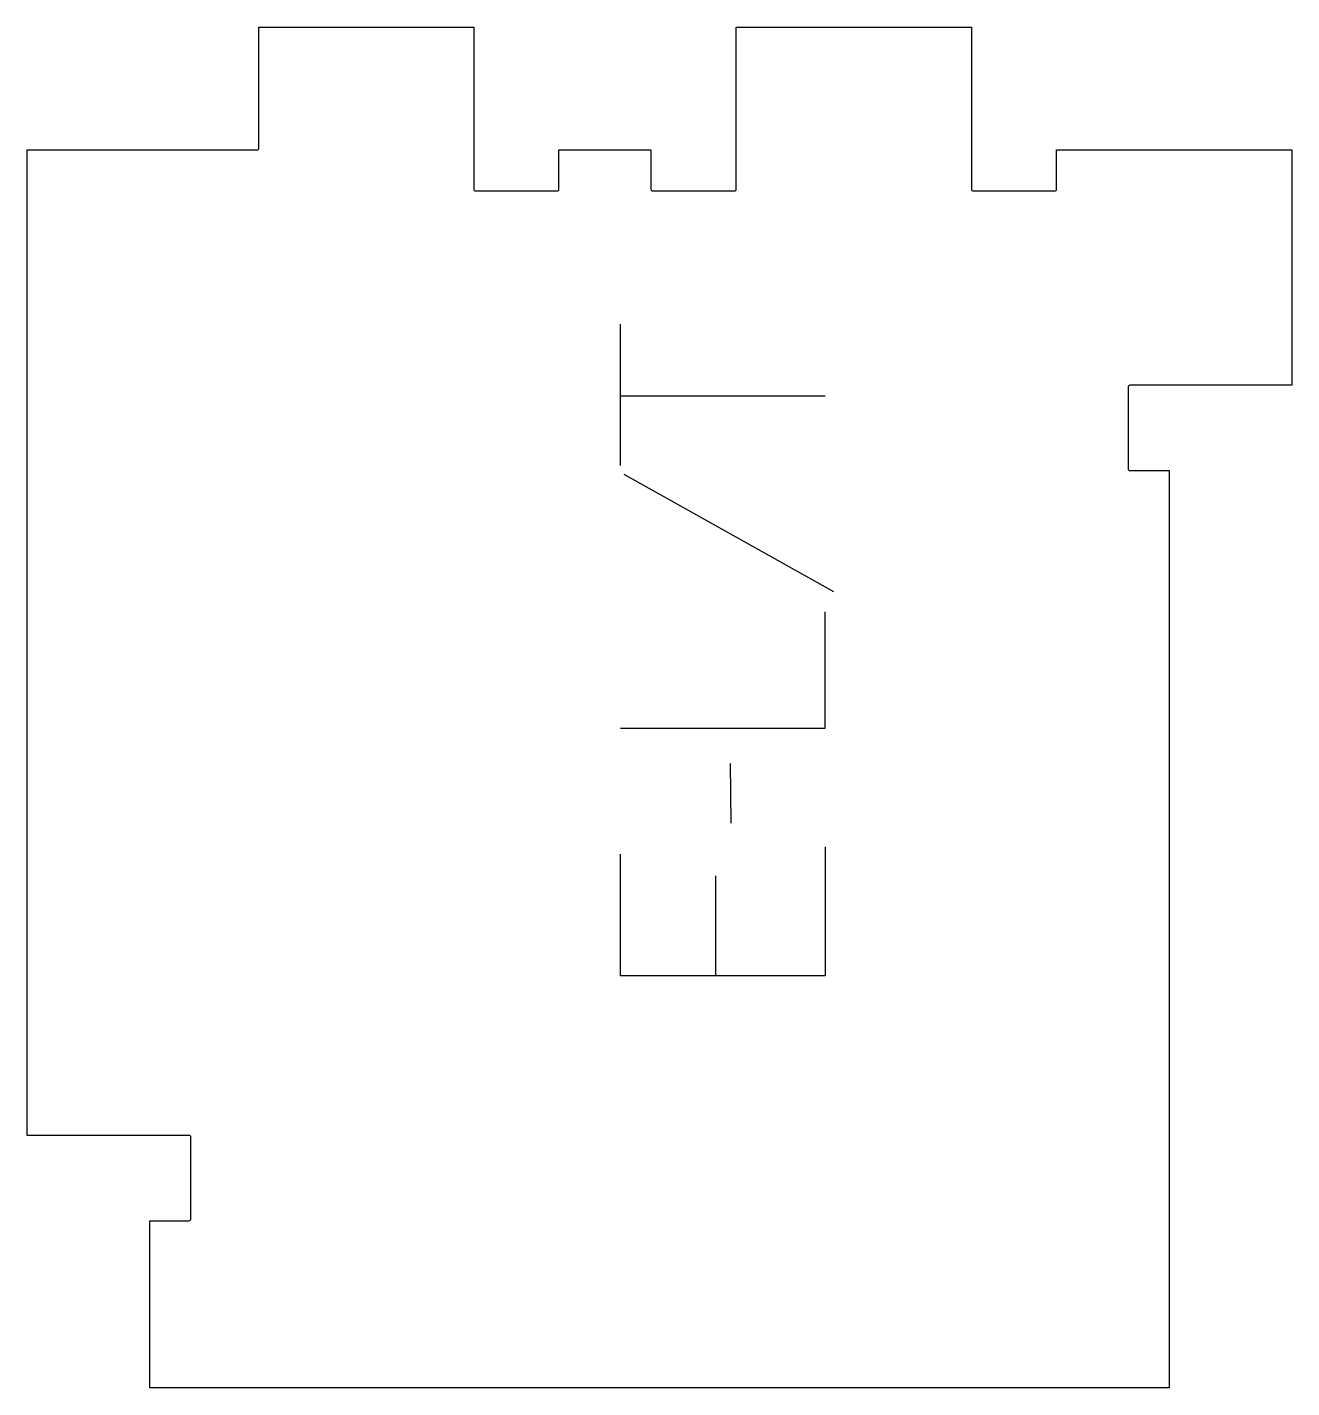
# Model space of a CAD drawing. Extents: x -87 to 98, y -97 to 103.
import ezdxf

# ---------------------------------------------------------------- set-up
doc = ezdxf.new("R2010")
doc.units = 0
doc.layers.add('1_ANYTOOL_1MMDEEP_LABELS_S', color=2, linetype='CONTINUOUS')
doc.layers.add('4_ANYTOOL_CUTTHROUGH_OUTSI', color=5, linetype='CONTINUOUS')

msp = doc.modelspace()

# ---------------------------------------------------------------- linework, layer by layer
at = {"layer": '1_ANYTOOL_1MMDEEP_LABELS_S'}
for p, q in [((-0.1, 38.28), (-0.1, 59.02)), ((-0.1, 48.52), (29.9, 48.52)), ((0.37, 36.99), (31.14, 19.81)), ((16.01, -5.39), (16.1, -14.18)), ((13.83, -21.89), (13.83, -36.55))]:
    msp.add_line(p, q, dxfattribs=at)
for points in [[(-0.1, -0.25), (29.9, -0.25), (29.9, 16.85)], [(29.9, -17.61), (29.9, -36.55), (-0.1, -36.55), (-0.1, -18.72)]]:
    msp.add_lwpolyline(points, dxfattribs=at)
at = {"layer": '4_ANYTOOL_CUTTHROUGH_OUTSI'}
msp.add_lwpolyline([(63.87, 78.8), (63.87, 84.55), (98.37, 84.55), (98.37, 50.05), (74.62, 50.05, 0.414214), (74.37, 49.8), (74.37, 37.8, 0.414214), (74.62, 37.55), (80.37, 37.55), (80.37, -96.95), (-69.13, -96.95), (-69.13, -72.45), (-63.38, -72.45, 0.414214), (-63.13, -72.2), (-63.13, -60.2, 0.414214), (-63.38, -59.95), (-87.13, -59.95), (-87.13, 84.55), (-53.38, 84.55, 0.414214), (-53.13, 84.8), (-53.13, 102.55), (-21.63, 102.55), (-21.63, 78.8, 0.414214), (-21.38, 78.55), (-9.38, 78.55, 0.414214), (-9.13, 78.8), (-9.13, 84.55), (4.37, 84.55), (4.37, 78.8, 0.414214), (4.62, 78.55), (16.62, 78.55, 0.414214), (16.87, 78.8), (16.87, 102.55), (51.37, 102.55), (51.37, 78.8, 0.414214), (51.62, 78.55), (63.62, 78.55, 0.414214)], format="xyb", close=True, dxfattribs=at)

doc.saveas('drawing.dxf')
